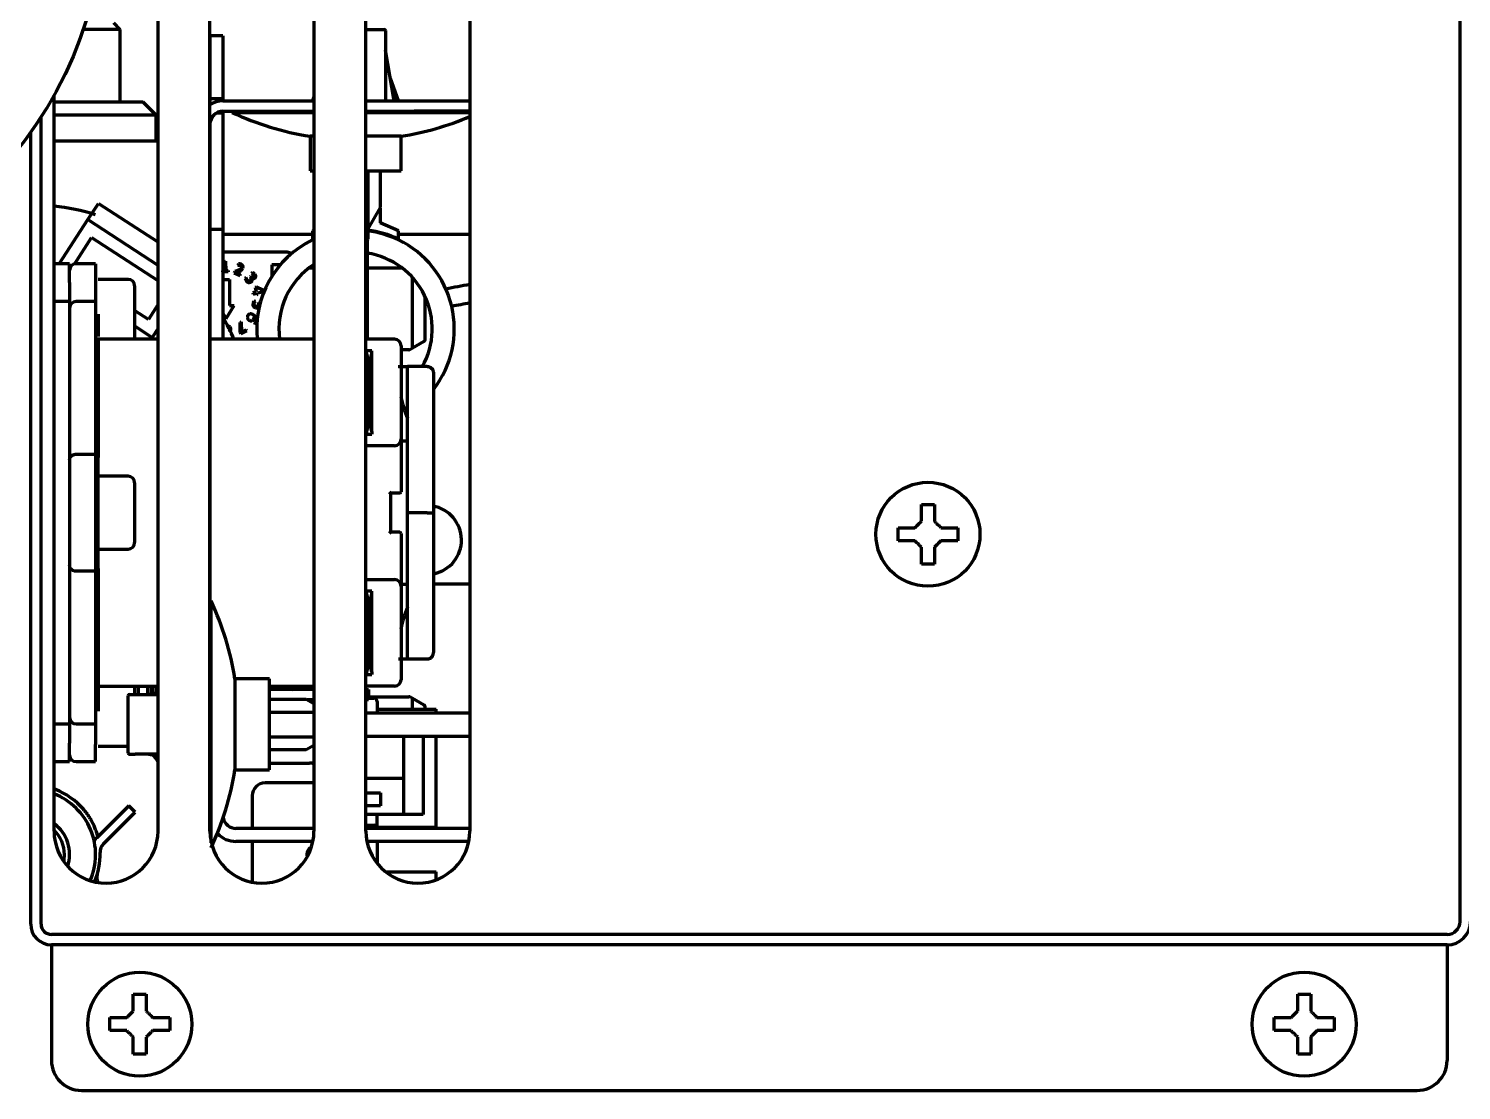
# Model space of a CAD drawing. Header units: inches. Extents: x -2405 to 7588, y 441 to 5654.
# Drawn here: x 2200.8 to 2311.1, y 4703.6 to 4785.3 of the extents above; entities that cross this region are included whole.
import ezdxf

# ---------------------------------------------------------------- set-up
doc = ezdxf.new("R2010")
doc.units = ezdxf.units.IN

msp = doc.modelspace()

# ---------------------------------------------------------------- linework, layer by layer
at = {"linetype": 'Continuous', "lineweight": 70}
for p, q in [((2310.98, 4716.58), (2310.98, 4820.98)), ((2210.77, 4797.18), (2210.77, 4723.53)), ((2214.78, 4723.53), (2214.78, 4795.37)), ((2222.77, 4792.53), (2222.77, 4723.53)), ((2226.78, 4723.53), (2226.78, 4791.48)), ((2234.78, 4790.07), (2234.78, 4723.53)), ((2207.88, 4785.23), (2205.02, 4785.23)), ((2207.88, 4785.23), (2207.38, 4785.73)), ((2207.88, 4779.63), (2207.88, 4785.23)), ((2226.78, 4785.24), (2228.18, 4785.24)), ((2228.28, 4785.14), (2228.28, 4784.68)), ((2214.78, 4784.74), (2214.78, 4782.74)), ((2215.78, 4784.74), (2214.78, 4784.74)), ((2215.78, 4784.74), (2215.78, 4782.74)), ((2228.28, 4784.68), (2228.28, 4779.74)), ((2214.78, 4782.74), (2214.78, 4780.9)), ((2215.78, 4782.74), (2215.78, 4780.9)), ((2228.96, 4779.74), (2228.28, 4783.64)), ((2214.78, 4780.9), (2214.78, 4779.9)), ((2215.78, 4780.9), (2215.78, 4779.9)), ((2229.29, 4779.74), (2228.66, 4781.47)), ((2229.19, 4779.74), (2228.76, 4780.91)), ((2202.78, 4723.53), (2202.78, 4780.18)), ((2209.63, 4779.63), (2202.78, 4779.63)), ((2210.63, 4778.63), (2209.63, 4779.63)), ((2214.78, 4779.9), (2214.78, 4779.44)), ((2215.78, 4779.9), (2214.78, 4779.9)), ((2215.78, 4779.9), (2215.78, 4779.74)), ((2215.78, 4779.74), (2222.78, 4779.74)), ((2222.77, 4780.06), (2222.66, 4779.74)), ((2222.77, 4779.77), (2222.76, 4779.74)), ((2226.78, 4779.74), (2230.48, 4779.74)), ((2230.48, 4779.74), (2234.78, 4779.74)), ((2201.78, 4716.38), (2201.78, 4778.51)), ((2210.63, 4778.63), (2202.78, 4778.63)), ((2210.63, 4776.63), (2210.63, 4778.63)), ((2215.78, 4778.8), (2215.26, 4778.8)), ((2215.78, 4778.94), (2222.78, 4778.94)), ((2215.78, 4778.94), (2215.78, 4778.8)), ((2215.78, 4778.8), (2215.78, 4777.8)), ((2216.48, 4778.94), (2216.48, 4778.84)), ((2216.48, 4778.84), (2222.77, 4778.84)), ((2226.78, 4778.94), (2230.48, 4778.94)), ((2226.78, 4778.84), (2234.78, 4778.84)), ((2234.78, 4778.94), (2230.48, 4778.94)), ((2200.98, 4716.38), (2200.98, 4777.32)), ((2214.78, 4777.94), (2214.78, 4723.52)), ((2215.78, 4777.8), (2215.78, 4770.84)), ((2210.77, 4776.63), (2202.77, 4776.63)), ((2222.48, 4777.01), (2222.48, 4774.34)), ((2222.77, 4777.01), (2222.48, 4777.01)), ((2229.48, 4777.01), (2226.77, 4777.01)), ((2229.48, 4774.34), (2229.48, 4777.01)), ((2222.48, 4774.34), (2222.77, 4774.34)), ((2226.78, 4774.34), (2229.48, 4774.34)), ((2226.93, 4774.34), (2226.93, 4770.34)), ((2227.9, 4771.53), (2227.9, 4774.34)), ((2205.37, 4770.6), (2206.19, 4771.85)), ((2206.19, 4771.85), (2210.77, 4768.88)), ((2203.17, 4767.2), (2205.37, 4770.6)), ((2205.37, 4770.6), (2210.77, 4767.09)), ((2215.78, 4770.84), (2215.78, 4769.84)), ((2226.93, 4769.84), (2227.9, 4771.53)), ((2227.88, 4771.49), (2227.88, 4770.34)), ((2215.78, 4769.84), (2214.78, 4769.84)), ((2215.78, 4769.84), (2215.78, 4761.39)), ((2222.68, 4769.46), (2215.78, 4769.46)), ((2222.77, 4769.78), (2222.68, 4769.74)), ((2222.68, 4769.74), (2222.68, 4769.09)), ((2226.78, 4770.34), (2226.93, 4770.34)), ((2226.93, 4769.74), (2226.78, 4769.74)), ((2226.93, 4770.34), (2226.93, 4769.74)), ((2226.93, 4769.74), (2226.93, 4769.09)), ((2229.28, 4769.74), (2227.88, 4770.34)), ((2229.28, 4769.09), (2229.28, 4769.74)), ((2234.78, 4769.46), (2229.28, 4769.46)), ((2204.35, 4767.18), (2205.67, 4769.21)), ((2205.67, 4769.21), (2210.77, 4765.9)), ((2222.68, 4769.09), (2222.68, 4769.04)), ((2226.78, 4769.04), (2226.87, 4769.04)), ((2226.87, 4769.04), (2226.87, 4761.39)), ((2229.28, 4769.09), (2229.28, 4769.04)), ((2220.73, 4768.08), (2215.77, 4768.08)), ((2215.92, 4767.38), (2216, 4767.39)), ((2216.02, 4766.67), (2216, 4767.39)), ((2203.98, 4767.2), (2202.77, 4767.2)), ((2203.98, 4765.77), (2203.98, 4767.2)), ((2205.98, 4767.2), (2204.48, 4767.2)), ((2205.98, 4767.2), (2205.98, 4765.88)), ((2215.9, 4767.2), (2215.78, 4767.19)), ((2215.78, 4766.66), (2215.92, 4766.66)), ((2215.78, 4766.58), (2215.78, 4766.66)), ((2216.17, 4766.59), (2215.78, 4766.58)), ((2215.92, 4766.66), (2215.9, 4767.2)), ((2216.02, 4766.67), (2216.17, 4766.67)), ((2216.17, 4766.67), (2216.17, 4766.59)), ((2216.7, 4766.61), (2216.65, 4766.5)), ((2216.65, 4766.5), (2217.1, 4766.3)), ((2217.14, 4766.39), (2216.78, 4766.55)), ((2216.97, 4767.2), (2216.93, 4767.09)), ((2217.1, 4766.3), (2217.14, 4766.39)), ((2217.57, 4766.13), (2217.48, 4766.06)), ((2217.93, 4766.23), (2217.86, 4766.17)), ((2217.86, 4766.17), (2217.89, 4766.13)), ((2217.95, 4766.2), (2217.93, 4766.23)), ((2218.05, 4766.52), (2217.96, 4766.44)), ((2219.53, 4767.11), (2219.53, 4766.21)), ((2220.18, 4767.11), (2219.53, 4767.11)), ((2222.4, 4766.88), (2222.77, 4766.88)), ((2226.87, 4766.88), (2229.55, 4766.88)), ((2230.33, 4766.18), (2230.33, 4760.7)), ((2203.98, 4765.77), (2203.98, 4764.29)), ((2205.98, 4765.88), (2205.98, 4764.29)), ((2208.48, 4766), (2206.18, 4766)), ((2208.97, 4765.5), (2208.97, 4761.39)), ((2215.78, 4765.98), (2216.28, 4765.98)), ((2216.28, 4765.98), (2216.28, 4763.98)), ((2218.34, 4765.03), (2218.07, 4764.95)), ((2218.36, 4765.4), (2218.25, 4765.37)), ((2218.25, 4765.37), (2218.34, 4765.03)), ((2218.85, 4765.16), (2218.36, 4765.4)), ((2218.45, 4764.95), (2218.87, 4765.06)), ((2218.87, 4765.06), (2218.85, 4765.16)), ((2203.98, 4764.29), (2202.77, 4764.29)), ((2203.98, 4764.29), (2203.98, 4752.72)), ((2205.98, 4764.29), (2204.48, 4764.29)), ((2205.98, 4764.29), (2205.98, 4752.54)), ((2210.77, 4764.04), (2210.04, 4762.91)), ((2216.03, 4762.98), (2216.63, 4763.98)), ((2216.28, 4763.98), (2216.63, 4763.98)), ((2218.07, 4764.95), (2218.1, 4764.85)), ((2218.1, 4764.85), (2218.37, 4764.93)), ((2218.28, 4764.3), (2218.16, 4764.32)), ((2218.37, 4764.93), (2218.39, 4764.83)), ((2218.39, 4764.83), (2218.47, 4764.86)), ((2218.47, 4764.86), (2218.45, 4764.95)), ((2218.64, 4764.2), (2218.51, 4764.22)), ((2218.59, 4764.1), (2218.62, 4764.1)), ((2231.33, 4761.36), (2231.33, 4764.68)), ((2210.04, 4762.91), (2208.97, 4763.61)), ((2215.78, 4763.4), (2216.03, 4762.98)), ((2208.97, 4762.42), (2210.34, 4761.53)), ((2210.77, 4762.2), (2210.34, 4761.53)), ((2217.19, 4762.73), (2217.09, 4762.67)), ((2217.11, 4761.91), (2217.09, 4762.67)), ((2217.11, 4761.91), (2217.16, 4761.8)), ((2217.16, 4761.8), (2217.61, 4762.04)), ((2217.19, 4762.73), (2217.2, 4761.93)), ((2217.57, 4762.12), (2217.2, 4761.93)), ((2217.61, 4762.04), (2217.57, 4762.12)), ((2218.17, 4762.67), (2218.25, 4762.61)), ((2210.78, 4761.39), (2206.05, 4761.39)), ((2222.77, 4761.39), (2214.78, 4761.39)), ((2228.98, 4761.39), (2226.78, 4761.39)), ((2229.48, 4760.89), (2229.48, 4753.69)), ((2230.16, 4760.6), (2230.33, 4760.7)), ((2230.33, 4760.7), (2231.25, 4761.23)), ((2227.23, 4760.49), (2226.83, 4760.49)), ((2226.83, 4760.29), (2226.83, 4760.49)), ((2226.83, 4760.29), (2226.93, 4759.89)), ((2226.83, 4760.29), (2226.83, 4754.29)), ((2227.13, 4759.89), (2226.93, 4759.89)), ((2226.93, 4759.89), (2226.93, 4754.69)), ((2227.13, 4759.89), (2227.23, 4760.29)), ((2227.13, 4754.69), (2227.13, 4759.89)), ((2227.23, 4760.29), (2227.23, 4760.49)), ((2227.23, 4754.29), (2227.23, 4760.29)), ((2230.08, 4760.58), (2229.48, 4760.58)), ((2229.98, 4748.04), (2229.98, 4759.3)), ((2231.48, 4759.3), (2229.98, 4759.3)), ((2231.98, 4758.8), (2231.98, 4748.04)), ((2229.71, 4756.04), (2229.48, 4756.04)), ((2226.93, 4754.69), (2226.83, 4754.29)), ((2226.83, 4754.29), (2226.83, 4754.09)), ((2226.83, 4754.09), (2227.23, 4754.09)), ((2226.93, 4754.69), (2227.13, 4754.69)), ((2227.23, 4754.29), (2227.13, 4754.69)), ((2227.23, 4754.29), (2227.23, 4754.09)), ((2228.98, 4753.19), (2226.78, 4753.19)), ((2229.48, 4753.69), (2229.48, 4750.19)), ((2229.98, 4753.54), (2229.48, 4753.54)), ((2203.98, 4752.72), (2203.98, 4752.37)), ((2203.98, 4752.37), (2203.98, 4751.98)), ((2203.98, 4751.98), (2203.98, 4744.1)), ((2204.48, 4752.54), (2205.98, 4752.54)), ((2205.98, 4752.54), (2205.98, 4751.95)), ((2205.98, 4751.95), (2205.98, 4744.13)), ((2208.48, 4750.84), (2206.18, 4750.84)), ((2208.97, 4750.34), (2208.97, 4745.74)), ((2228.58, 4749.64), (2228.68, 4749.54)), ((2229.48, 4750.19), (2229.48, 4749.64)), ((2228.68, 4749.54), (2228.68, 4746.54)), ((2228.98, 4749.54), (2228.68, 4749.54)), ((2229.38, 4749.54), (2228.98, 4749.54)), ((2229.98, 4736.78), (2229.98, 4748.04)), ((2231.48, 4748.04), (2229.98, 4748.04)), ((2231.83, 4748.04), (2231.98, 4748.04)), ((2231.98, 4748.04), (2231.98, 4737.28)), ((2228.68, 4746.54), (2228.58, 4746.44)), ((2228.98, 4746.54), (2228.68, 4746.54)), ((2229.38, 4746.54), (2228.98, 4746.54)), ((2229.48, 4746.44), (2229.48, 4745.89)), ((2267.73, 4746.38), (2267.73, 4746.88)), ((2267.73, 4745.88), (2267.73, 4746.38)), ((2272.33, 4746.88), (2272.33, 4746.38)), ((2272.33, 4746.38), (2272.33, 4745.88)), ((2206.18, 4745.24), (2208.48, 4745.24)), ((2229.48, 4745.89), (2229.48, 4742.39)), ((2203.98, 4744.1), (2203.98, 4743.71)), ((2205.98, 4744.13), (2205.98, 4743.54)), ((2203.98, 4743.71), (2203.98, 4743.36)), ((2203.98, 4743.36), (2203.98, 4731.79)), ((2205.98, 4743.54), (2204.48, 4743.54)), ((2205.98, 4743.54), (2205.98, 4731.79)), ((2226.78, 4742.89), (2228.98, 4742.89)), ((2227.23, 4741.99), (2226.83, 4741.99)), ((2226.83, 4741.79), (2226.83, 4741.99)), ((2227.23, 4741.79), (2227.23, 4741.99)), ((2229.48, 4742.54), (2229.98, 4742.54)), ((2229.48, 4742.39), (2229.48, 4735.19)), ((2234.78, 4742.53), (2231.98, 4742.53)), ((2214.88, 4741.25), (2214.78, 4741.25)), ((2214.88, 4731.75), (2214.88, 4741.25)), ((2226.83, 4741.79), (2226.83, 4735.79)), ((2226.83, 4741.79), (2226.93, 4741.39)), ((2227.13, 4741.39), (2226.93, 4741.39)), ((2226.93, 4741.39), (2226.93, 4736.19)), ((2227.13, 4741.39), (2227.23, 4741.79)), ((2227.13, 4736.19), (2227.13, 4741.39)), ((2227.23, 4735.79), (2227.23, 4741.79)), ((2229.71, 4740.04), (2229.48, 4740.04)), ((2231.48, 4736.78), (2229.98, 4736.78)), ((2219.37, 4735.25), (2216.7, 4735.25)), ((2216.7, 4735.25), (2216.7, 4728.25)), ((2219.37, 4728.25), (2219.37, 4735.25)), ((2226.93, 4736.19), (2226.83, 4735.79)), ((2226.83, 4735.79), (2226.83, 4735.59)), ((2226.83, 4735.59), (2227.23, 4735.59)), ((2226.93, 4736.19), (2227.13, 4736.19)), ((2227.23, 4735.79), (2227.13, 4736.19)), ((2227.23, 4735.79), (2227.23, 4735.59)), ((2206.05, 4734.69), (2210.78, 4734.69)), ((2208.97, 4734.69), (2208.97, 4734.05)), ((2209.26, 4734.69), (2209.26, 4734.05)), ((2209.99, 4734.05), (2209.99, 4734.69)), ((2210.77, 4734.17), (2210.08, 4734.05)), ((2210.28, 4734.08), (2210.28, 4734.69)), ((2210.38, 4734.69), (2210.38, 4734.1)), ((2210.66, 4734.69), (2210.66, 4734.15)), ((2219.37, 4734.69), (2222.77, 4734.69)), ((2222.77, 4734.44), (2219.37, 4734.44)), ((2219.72, 4734.69), (2221.14, 4734.44)), ((2221.23, 4734.58), (2221.21, 4734.69)), ((2221.23, 4734.44), (2221.23, 4734.58)), ((2228.98, 4734.69), (2226.78, 4734.69)), ((2226.78, 4734.44), (2226.98, 4734.44)), ((2226.98, 4734.44), (2226.98, 4733.64)), ((2208.48, 4729.55), (2208.48, 4733.95)), ((2208.58, 4734.05), (2209.03, 4734.05)), ((2209.03, 4734.05), (2210.77, 4734.05)), ((2222.19, 4733.67), (2219.37, 4733.67)), ((2222.77, 4733.33), (2222.19, 4733.67)), ((2222.77, 4733.64), (2222.25, 4733.64)), ((2226.98, 4733.64), (2226.78, 4733.64)), ((2226.97, 4733.88), (2230.08, 4733.88)), ((2226.98, 4733.77), (2227.4, 4733.77)), ((2227.65, 4733.52), (2227.65, 4732.65)), ((2230.16, 4733.86), (2230.08, 4733.88)), ((2230.33, 4733.77), (2230.16, 4733.86)), ((2231.25, 4733.23), (2230.33, 4733.77)), ((2230.33, 4733.77), (2230.33, 4732.91)), ((2231.33, 4732.91), (2231.33, 4733.1)), ((2219.37, 4732.7), (2222.77, 4732.7)), ((2226.78, 4732.65), (2234.78, 4732.65)), ((2227.65, 4732.91), (2232.18, 4732.91)), ((2232.18, 4732.65), (2232.18, 4732.91)), ((2202.77, 4731.79), (2203.98, 4731.79)), ((2203.98, 4731.79), (2203.98, 4730.31)), ((2204.48, 4731.79), (2205.98, 4731.79)), ((2205.98, 4731.79), (2205.98, 4730.2)), ((2214.88, 4722.64), (2214.88, 4731.75)), ((2226.78, 4724.82), (2226.78, 4730.85)), ((2226.78, 4730.85), (2234.78, 4730.85)), ((2229.67, 4730.85), (2229.67, 4724.81)), ((2231.18, 4730.85), (2231.18, 4724.81)), ((2232.18, 4723.81), (2232.18, 4730.85)), ((2203.98, 4728.88), (2203.98, 4730.31)), ((2205.98, 4728.88), (2205.98, 4730.2)), ((2206.18, 4730.08), (2208.48, 4730.08)), ((2219.37, 4730.8), (2222.77, 4730.8)), ((2219.37, 4729.82), (2222.19, 4729.82)), ((2222.19, 4729.82), (2222.77, 4730.16)), ((2202.77, 4728.88), (2203.98, 4728.88)), ((2204.48, 4728.88), (2205.98, 4728.88)), ((2208.58, 4729.45), (2209.03, 4729.45)), ((2210.77, 4729.45), (2209.03, 4729.45)), ((2210.08, 4729.45), (2210.77, 4729.33)), ((2222.44, 4728.75), (2219.37, 4728.75)), ((2216.7, 4728.25), (2219.37, 4728.25)), ((2229.67, 4727.58), (2226.78, 4727.58)), ((2202.88, 4726.73), (2202.77, 4726.77)), ((2202.88, 4726.73), (2202.78, 4726.66)), ((2222.77, 4727.25), (2219.03, 4727.25)), ((2226.78, 4726.47), (2227.1, 4726.47)), ((2227.1, 4726.47), (2227.9, 4726.47)), ((2227.9, 4726.47), (2227.9, 4725.47)), ((2208.54, 4725.48), (2206.06, 4723.01)), ((2209.03, 4724.99), (2208.54, 4725.48)), ((2218.02, 4726.25), (2218.02, 4723.74)), ((2227.1, 4725.47), (2226.78, 4725.47)), ((2227.9, 4725.47), (2227.1, 4725.47)), ((2206.59, 4722.55), (2209.03, 4724.99)), ((2227.65, 4724.82), (2226.78, 4724.82)), ((2227.65, 4723.74), (2227.65, 4724.82)), ((2231.18, 4724.81), (2227.65, 4724.81)), ((2222.77, 4723.74), (2216.78, 4723.74)), ((2226.78, 4723.99), (2227.4, 4723.99)), ((2234.77, 4723.74), (2226.78, 4723.74)), ((2232.18, 4723.81), (2227.65, 4723.81)), ((2222.7, 4722.74), (2216.78, 4722.74)), ((2218.02, 4722.74), (2218.02, 4719.6)), ((2234.7, 4722.74), (2226.85, 4722.74)), ((2227.65, 4722.74), (2227.65, 4721.03)), ((2228.28, 4720.41), (2232.18, 4720.41)), ((2232.18, 4719.79), (2232.18, 4720.41)), ((2309.98, 4715.58), (2202.58, 4715.58)), ((2202.58, 4714.78), (2202.58, 4713.78)), ((2309.98, 4714.78), (2202.58, 4714.78)), ((2309.98, 4714.78), (2309.98, 4713.78)), ((2202.58, 4713.78), (2202.58, 4705.88)), ((2309.98, 4713.78), (2309.98, 4705.88)), ((2207.08, 4708.68), (2207.08, 4709.18)), ((2211.68, 4709.18), (2211.68, 4708.68)), ((2296.68, 4708.68), (2296.68, 4709.18)), ((2301.28, 4709.18), (2301.28, 4708.68)), ((2207.08, 4708.18), (2207.08, 4708.68)), ((2211.68, 4708.68), (2211.68, 4708.18)), ((2296.68, 4708.18), (2296.68, 4708.68)), ((2301.28, 4708.68), (2301.28, 4708.18)), ((2204.88, 4703.58), (2307.68, 4703.58))]:
    msp.add_line(p, q, dxfattribs=at)
for centre, radius in [((2175.68, 4795.23), 31), ((2270.03, 4746.38), 4), ((2209.38, 4708.68), 4), ((2298.98, 4708.68), 4)]:
    msp.add_circle(centre, radius, dxfattribs=at)
for centre, radius, start, end in [((2228.18, 4785.14), 0.1, 0, 90), ((2215.78, 4777.94), 1.8, 90, 123.75), ((2215.78, 4777.94), 1, 90, 180), ((2225.98, 4799.28), 22.54, 245.0724, 261.067), ((2225.98, 4799.28), 22.54, 278.933, 292.9803), ((2200.98, 4754.73), 17, 72.8962, 83.9269), ((2225.98, 4762.19), 7.65, 64.4708, 82.888), ((2225.98, 4762.19), 7.6, 64.2849, 82.8417), ((2225.98, 4762.19), 7.6, 115.7349, 186.0417), ((2225.98, 4762.19), 7.6, 322.1372, 64.2648), ((2220.73, 4767.58), 0.5, 50.8563, 90), ((2225.98, 4762.19), 5.9, 330.5377, 81.2283), ((2204.48, 4766.7), 0.5, 90, 180), ((2216.98, 4766.65), 0.548, 68.5813, 90.7557), ((2217.03, 4766.98), 0.301, 306.0617, 337.9026), ((2217.85, 4765.95), 0.51, 65.5917, 76.7072), ((2225.98, 4762.19), 5.9, 122.8421, 187.7888), ((2208.48, 4765.5), 0.5, 0, 90), ((2217.98, 4766.2), 0.514, 195.658, 220.7817), ((2204.48, 4763.79), 0.5, 90, 180), ((2217.99, 4764.14), 0.603, 349.3632, 356.2792), ((2200.98, 4754.73), 17, 23.0587, 29.4769), ((2217.89, 4763.1), 0.24, 142.4993, 190.2727), ((2218.03, 4762.9), 0.266, 301.0604, 323.3908), ((2228.98, 4760.89), 0.5, 0, 90), ((2230.08, 4760.73), 0.15, 270, 300), ((2239.2, 4758.98), 9.93, 191.6795, 201.7204), ((2228.98, 4753.69), 0.5, 270, 0), ((2208.48, 4750.34), 0.5, 0, 90), ((2229.38, 4749.64), 0.1, 270, 0), ((2231.48, 4745.94), 2.65, 281.8051, 80.1462), ((2229.38, 4746.44), 0.1, 0, 90), ((2208.48, 4745.74), 0.5, 270, 0), ((2194.43, 4731.75), 22.54, 8.933, 24.9276), ((2239.2, 4737.1), 9.93, 158.2796, 168.3205), ((2228.98, 4735.19), 0.5, 270, 0), ((2208.58, 4733.95), 0.1, 90, 180), ((2227.4, 4733.52), 0.251, 0, 90), ((2204.48, 4732.29), 0.5, 180, 270), ((2204.48, 4729.38), 0.5, 180, 270), ((2208.58, 4729.55), 0.1, 180, 270), ((2200.97, 4721.73), 12.14, 36.1294, 39.15), ((2222.44, 4726.25), 2.51, 82.2389, 90), ((2194.43, 4731.75), 22.54, 335.0724, 351.067), ((2200.98, 4721.73), 5.35, 40.7212, 69.1075), ((2219.03, 4726.25), 1, 90, 180), ((2200.98, 4721.73), 5, 336.3131, 68.9006), ((2200.98, 4721.73), 5, 336.3131, 68.9006), ((2200.98, 4721.73), 5.35, 13.8107, 27.8417), ((2216.78, 4724.74), 1, 191.1558, 270), ((2200.98, 4721.73), 3, 342.3319, 53.1337), ((2200.98, 4721.73), 3, 342.3319, 53.1337), ((2200.98, 4721.73), 2.6, 0, 46.1925), ((2206.78, 4723.53), 4, 180, 0), ((2218.78, 4723.53), 4, 180, 0), ((2216.78, 4724.74), 2, 224.4783, 270), ((2230.78, 4723.53), 4, 180, 0), ((2227.4, 4723.74), 0.251, 0, 90), ((2207.12, 4721.95), 1.5, 135, 146.793), ((2207.22, 4721.91), 0.9, 135, 181.6131), ((2222.83, 4721.73), 0.597, 116.3134, 195.7316), ((2200.98, 4721.73), 2.6, 348.3169, 0), ((2200.98, 4721.73), 5.35, 336.8644, 1.6131), ((2206.96, 4719.95), 0.9, 163.3869, 203.7444), ((2309.98, 4716.58), 1.8, 270, 0), ((2309.98, 4716.58), 1, 270, 0), ((2202.58, 4716.38), 1.6, 180, 270), ((2202.58, 4716.38), 0.8, 180, 270), ((2204.88, 4705.88), 2.3, 180, 270), ((2307.68, 4705.88), 2.3, 270, 0)]:
    msp.add_arc(centre, radius, start, end, dxfattribs=at)
for centre, major_axis, ratio, start_param, end_param in [((2252.78, 4732.17), (61, 0), 0.573576, 1.870344, 1.902143), ((2252.78, 4731.35), (60, 0), 0.573576, 1.875506, 1.900025), ((2228.98, 4742.39), (-0.328, -0.377), 0.999653, 2.287339, 3.857686)]:
    msp.add_ellipse(centre, major_axis=major_axis, ratio=ratio, start_param=start_param, end_param=end_param, dxfattribs=at)
for points in [[(2226.93, 4769.09), (2226.91, 4769.07), (2226.89, 4769.06), (2226.88, 4769.04)], [(2216.95, 4766.7), (2216.91, 4766.69), (2216.83, 4766.65), (2216.74, 4766.62), (2216.7, 4766.61)], [(2216.78, 4766.55), (2216.81, 4766.56), (2216.9, 4766.59), (2217.01, 4766.63), (2217.06, 4766.65)], [(2217.21, 4766.9), (2217.19, 4766.86), (2217.15, 4766.8), (2217.03, 4766.74), (2216.95, 4766.7)], [(2217.02, 4767.1), (2217.04, 4767.1), (2217.08, 4767.1), (2217.12, 4767.09), (2217.14, 4767.08)], [(2217.06, 4766.65), (2217.08, 4766.66), (2217.14, 4766.69), (2217.19, 4766.72), (2217.21, 4766.73)], [(2217.14, 4767.08), (2217.16, 4767.07), (2217.19, 4767.05), (2217.21, 4767.02), (2217.21, 4767.01)], [(2217.31, 4766.86), (2217.34, 4766.93), (2217.34, 4767.04), (2217.25, 4767.13), (2217.18, 4767.16)], [(2217.21, 4767.01), (2217.22, 4766.99), (2217.23, 4766.96), (2217.22, 4766.92), (2217.21, 4766.9)], [(2217.89, 4766.13), (2217.9, 4766.12), (2217.93, 4766.08), (2217.94, 4766.04), (2217.95, 4766.02)], [(2218.16, 4766.16), (2218.12, 4766.13), (2218.05, 4766.12), (2217.98, 4766.16), (2217.95, 4766.2)], [(2218.23, 4766.4), (2218.2, 4766.42), (2218.14, 4766.48), (2218.08, 4766.51), (2218.05, 4766.52)], [(2218.06, 4766.41), (2218.08, 4766.4), (2218.11, 4766.38), (2218.14, 4766.36), (2218.15, 4766.34)], [(2218.15, 4766.34), (2218.16, 4766.33), (2218.18, 4766.3), (2218.19, 4766.27), (2218.2, 4766.25)], [(2218.2, 4766.25), (2218.2, 4766.24), (2218.19, 4766.21), (2218.17, 4766.18), (2218.16, 4766.16)], [(2218.3, 4766.24), (2218.3, 4766.26), (2218.29, 4766.32), (2218.25, 4766.37), (2218.23, 4766.4)], [(2218.24, 4766.09), (2218.26, 4766.11), (2218.3, 4766.16), (2218.31, 4766.21), (2218.3, 4766.24)], [(2217.59, 4765.86), (2217.61, 4765.83), (2217.67, 4765.78), (2217.74, 4765.76), (2217.77, 4765.76)], [(2217.77, 4765.86), (2217.74, 4765.86), (2217.7, 4765.88), (2217.67, 4765.91), (2217.65, 4765.93)], [(2217.89, 4765.91), (2217.87, 4765.89), (2217.83, 4765.87), (2217.79, 4765.86), (2217.77, 4765.86)], [(2217.77, 4765.76), (2217.8, 4765.76), (2217.87, 4765.77), (2217.93, 4765.8), (2217.95, 4765.82)], [(2217.95, 4766.02), (2217.95, 4766.01), (2217.94, 4765.97), (2217.91, 4765.93), (2217.89, 4765.91)], [(2217.95, 4765.82), (2217.98, 4765.85), (2218.02, 4765.89), (2218.03, 4765.94), (2218.03, 4765.96)], [(2218.08, 4764.12), (2218.07, 4764.08), (2218.07, 4764), (2218.1, 4763.94), (2218.12, 4763.91)], [(2218.16, 4764.32), (2218.14, 4764.3), (2218.11, 4764.23), (2218.08, 4764.16), (2218.08, 4764.12)], [(2218.12, 4763.91), (2218.14, 4763.89), (2218.19, 4763.84), (2218.26, 4763.82), (2218.29, 4763.81)], [(2218.19, 4763.98), (2218.18, 4764), (2218.16, 4764.04), (2218.16, 4764.08), (2218.17, 4764.1)], [(2218.17, 4764.1), (2218.17, 4764.12), (2218.18, 4764.16), (2218.2, 4764.19), (2218.21, 4764.21)], [(2218.31, 4763.92), (2218.29, 4763.92), (2218.24, 4763.94), (2218.21, 4763.96), (2218.19, 4763.98)], [(2218.44, 4763.94), (2218.42, 4763.93), (2218.39, 4763.91), (2218.34, 4763.91), (2218.31, 4763.92)], [(2218.5, 4764.06), (2218.49, 4764.04), (2218.48, 4763.99), (2218.45, 4763.95), (2218.44, 4763.94)], [(2218.51, 4764.22), (2218.51, 4764.2), (2218.51, 4764.15), (2218.5, 4764.09), (2218.5, 4764.06)], [(2218.5, 4763.86), (2218.52, 4763.88), (2218.56, 4763.92), (2218.57, 4763.99), (2218.58, 4764.03)], [(2217.65, 4763.05), (2217.66, 4763.02), (2217.69, 4762.96), (2217.74, 4762.9), (2217.77, 4762.88)], [(2217.86, 4763.34), (2217.83, 4763.34), (2217.77, 4763.32), (2217.72, 4763.27), (2217.7, 4763.24)], [(2217.77, 4762.88), (2217.81, 4762.85), (2217.88, 4762.81), (2217.95, 4762.81), (2217.99, 4762.82)], [(2218.15, 4763.24), (2218.1, 4763.28), (2217.99, 4763.34), (2217.9, 4763.35), (2217.86, 4763.34)], [(2217.99, 4762.82), (2218.02, 4762.83), (2218.06, 4762.86), (2218.1, 4762.9), (2218.12, 4762.92)], [(2218.12, 4762.92), (2218.14, 4762.95), (2218.16, 4763), (2218.17, 4763.06), (2218.17, 4763.09)], [(2218.37, 4762.97), (2218.35, 4763.02), (2218.3, 4763.11), (2218.21, 4763.2), (2218.15, 4763.24)], [(2218.17, 4763.09), (2218.24, 4763.03), (2218.32, 4762.91), (2218.29, 4762.8), (2218.25, 4762.74)], [(2218.29, 4763.81), (2218.34, 4763.8), (2218.42, 4763.8), (2218.47, 4763.83), (2218.5, 4763.86)], [(2218.31, 4762.68), (2218.35, 4762.72), (2218.39, 4762.82), (2218.39, 4762.92), (2218.37, 4762.97)], [(2216.31, 4762.34), (2216.29, 4762.36), (2216.23, 4762.4), (2216.16, 4762.4), (2216.12, 4762.4)], [(2216.39, 4762.18), (2216.39, 4762.21), (2216.37, 4762.27), (2216.33, 4762.32), (2216.31, 4762.34)], [(2218.25, 4762.61), (2218.26, 4762.62), (2218.28, 4762.64), (2218.3, 4762.66), (2218.31, 4762.68)], [(2231.48, 4759.3), (2231.49, 4759.3), (2231.53, 4759.3), (2231.58, 4759.29), (2231.64, 4759.27), (2231.69, 4759.25), (2231.74, 4759.23), (2231.79, 4759.19), (2231.81, 4759.17), (2231.83, 4759.15)], [(2231.83, 4759.15), (2231.84, 4759.14), (2231.87, 4759.11), (2231.91, 4759.05), (2231.94, 4759), (2231.96, 4758.93), (2231.97, 4758.87), (2231.98, 4758.82), (2231.98, 4758.8)], [(2203.98, 4752.12), (2203.98, 4752.13), (2203.98, 4752.17), (2203.99, 4752.23), (2204.01, 4752.28), (2204.04, 4752.33), (2204.08, 4752.38), (2204.11, 4752.4), (2204.12, 4752.42)], [(2204.12, 4752.42), (2204.14, 4752.43), (2204.17, 4752.45), (2204.21, 4752.48), (2204.26, 4752.5), (2204.31, 4752.52), (2204.37, 4752.53), (2204.42, 4752.54), (2204.46, 4752.54), (2204.48, 4752.54)], [(2269.53, 4747.38), (2269.53, 4747.44), (2269.53, 4747.55), (2269.53, 4747.71), (2269.53, 4747.87), (2269.53, 4748.02), (2269.53, 4748.17), (2269.53, 4748.33), (2269.53, 4748.5), (2269.53, 4748.62), (2269.53, 4748.68)], [(2269.53, 4748.68), (2269.69, 4748.68), (2270.03, 4748.68), (2270.36, 4748.68), (2270.53, 4748.68)], [(2231.48, 4748.04), (2231.49, 4748.04), (2231.53, 4748.04), (2231.58, 4748.04), (2231.64, 4748.04), (2231.69, 4748.04), (2231.74, 4748.04), (2231.79, 4748.04), (2231.81, 4748.04), (2231.83, 4748.04)], [(2269.03, 4746.88), (2269.05, 4746.91), (2269.1, 4746.95), (2269.17, 4747.03), (2269.24, 4747.1), (2269.31, 4747.17), (2269.38, 4747.24), (2269.45, 4747.31), (2269.5, 4747.36), (2269.53, 4747.38)], [(2270.53, 4747.38), (2270.55, 4747.36), (2270.6, 4747.31), (2270.68, 4747.23), (2270.75, 4747.16), (2270.82, 4747.09), (2270.89, 4747.02), (2270.96, 4746.95), (2271, 4746.91), (2271.03, 4746.88)], [(2271.03, 4746.88), (2271.08, 4746.88), (2271.19, 4746.88), (2271.35, 4746.88), (2271.51, 4746.88), (2271.66, 4746.88), (2271.82, 4746.88), (2271.97, 4746.88), (2272.14, 4746.88), (2272.26, 4746.88), (2272.33, 4746.88)], [(2269.03, 4745.88), (2268.97, 4745.88), (2268.86, 4745.88), (2268.7, 4745.88), (2268.54, 4745.88), (2268.39, 4745.88), (2268.24, 4745.88), (2268.08, 4745.88), (2267.91, 4745.88), (2267.79, 4745.88), (2267.73, 4745.88)], [(2269.53, 4745.38), (2269.5, 4745.41), (2269.45, 4745.46), (2269.37, 4745.53), (2269.3, 4745.61), (2269.23, 4745.68), (2269.16, 4745.74), (2269.09, 4745.81), (2269.05, 4745.86), (2269.03, 4745.88)], [(2271.03, 4745.88), (2271, 4745.86), (2270.95, 4745.81), (2270.88, 4745.74), (2270.81, 4745.67), (2270.74, 4745.6), (2270.67, 4745.53), (2270.6, 4745.45), (2270.55, 4745.41), (2270.53, 4745.38)], [(2270.53, 4745.38), (2270.53, 4745.33), (2270.53, 4745.22), (2270.53, 4745.06), (2270.53, 4744.9), (2270.53, 4744.74), (2270.53, 4744.59), (2270.53, 4744.44), (2270.53, 4744.27), (2270.53, 4744.15), (2270.53, 4744.08)], [(2270.53, 4744.08), (2270.36, 4744.08), (2270.03, 4744.08), (2269.69, 4744.08), (2269.53, 4744.08)], [(2204.12, 4743.66), (2204.11, 4743.68), (2204.08, 4743.7), (2204.04, 4743.75), (2204.01, 4743.8), (2203.99, 4743.85), (2203.98, 4743.91), (2203.98, 4743.95), (2203.98, 4743.97)], [(2204.48, 4743.54), (2204.46, 4743.54), (2204.42, 4743.54), (2204.37, 4743.55), (2204.31, 4743.56), (2204.26, 4743.58), (2204.21, 4743.6), (2204.17, 4743.63), (2204.14, 4743.65), (2204.12, 4743.66)], [(2231.48, 4736.78), (2231.49, 4736.78), (2231.53, 4736.78), (2231.58, 4736.79), (2231.64, 4736.81), (2231.69, 4736.83), (2231.74, 4736.85), (2231.79, 4736.89), (2231.81, 4736.91), (2231.83, 4736.93)], [(2231.83, 4736.93), (2231.84, 4736.94), (2231.87, 4736.97), (2231.91, 4737.03), (2231.94, 4737.08), (2231.96, 4737.15), (2231.97, 4737.21), (2231.98, 4737.26), (2231.98, 4737.28)], [(2205.03, 4725.22), (2205.08, 4725.16), (2205.19, 4725.03), (2205.3, 4724.88), (2205.36, 4724.8)], [(2205.36, 4724.8), (2205.4, 4724.74), (2205.48, 4724.62), (2205.6, 4724.43), (2205.67, 4724.3), (2205.71, 4724.23)], [(2208.88, 4709.68), (2208.88, 4709.74), (2208.88, 4709.85), (2208.88, 4710.01), (2208.88, 4710.17), (2208.88, 4710.32), (2208.88, 4710.47), (2208.88, 4710.63), (2208.88, 4710.8), (2208.88, 4710.92), (2208.88, 4710.98)], [(2208.88, 4710.98), (2209.04, 4710.98), (2209.38, 4710.98), (2209.71, 4710.98), (2209.88, 4710.98)], [(2298.48, 4709.68), (2298.48, 4709.74), (2298.48, 4709.85), (2298.48, 4710.01), (2298.48, 4710.17), (2298.48, 4710.32), (2298.48, 4710.47), (2298.48, 4710.63), (2298.48, 4710.8), (2298.48, 4710.92), (2298.48, 4710.98)], [(2298.48, 4710.98), (2298.64, 4710.98), (2298.98, 4710.98), (2299.31, 4710.98), (2299.48, 4710.98)], [(2208.38, 4709.18), (2208.4, 4709.21), (2208.45, 4709.25), (2208.52, 4709.33), (2208.59, 4709.4), (2208.66, 4709.47), (2208.73, 4709.54), (2208.8, 4709.61), (2208.85, 4709.66), (2208.88, 4709.68)], [(2209.88, 4709.68), (2209.9, 4709.66), (2209.95, 4709.61), (2210.03, 4709.53), (2210.1, 4709.46), (2210.17, 4709.39), (2210.24, 4709.32), (2210.31, 4709.25), (2210.35, 4709.21), (2210.38, 4709.18)], [(2210.38, 4709.18), (2210.43, 4709.18), (2210.54, 4709.18), (2210.7, 4709.18), (2210.86, 4709.18), (2211.01, 4709.18), (2211.17, 4709.18), (2211.32, 4709.18), (2211.49, 4709.18), (2211.61, 4709.18), (2211.68, 4709.18)], [(2297.98, 4709.18), (2298, 4709.21), (2298.05, 4709.25), (2298.12, 4709.33), (2298.19, 4709.4), (2298.26, 4709.47), (2298.33, 4709.54), (2298.4, 4709.61), (2298.45, 4709.66), (2298.48, 4709.68)], [(2299.48, 4709.68), (2299.5, 4709.66), (2299.55, 4709.61), (2299.63, 4709.53), (2299.7, 4709.46), (2299.77, 4709.39), (2299.84, 4709.32), (2299.91, 4709.25), (2299.95, 4709.21), (2299.98, 4709.18)], [(2299.98, 4709.18), (2300.03, 4709.18), (2300.14, 4709.18), (2300.3, 4709.18), (2300.46, 4709.18), (2300.61, 4709.18), (2300.77, 4709.18), (2300.92, 4709.18), (2301.09, 4709.18), (2301.21, 4709.18), (2301.28, 4709.18)], [(2208.38, 4708.18), (2208.32, 4708.18), (2208.21, 4708.18), (2208.05, 4708.18), (2207.89, 4708.18), (2207.74, 4708.18), (2207.59, 4708.18), (2207.43, 4708.18), (2207.26, 4708.18), (2207.14, 4708.18), (2207.08, 4708.18)], [(2208.88, 4707.68), (2208.85, 4707.71), (2208.8, 4707.76), (2208.72, 4707.83), (2208.65, 4707.91), (2208.58, 4707.98), (2208.51, 4708.04), (2208.44, 4708.11), (2208.4, 4708.16), (2208.38, 4708.18)], [(2210.38, 4708.18), (2210.35, 4708.16), (2210.3, 4708.11), (2210.23, 4708.04), (2210.16, 4707.97), (2210.09, 4707.9), (2210.02, 4707.83), (2209.95, 4707.75), (2209.9, 4707.71), (2209.88, 4707.68)], [(2209.88, 4707.68), (2209.88, 4707.63), (2209.88, 4707.52), (2209.88, 4707.36), (2209.88, 4707.2), (2209.88, 4707.04), (2209.88, 4706.89), (2209.88, 4706.74), (2209.88, 4706.57), (2209.88, 4706.45), (2209.88, 4706.38)], [(2297.98, 4708.18), (2297.92, 4708.18), (2297.81, 4708.18), (2297.65, 4708.18), (2297.49, 4708.18), (2297.34, 4708.18), (2297.19, 4708.18), (2297.03, 4708.18), (2296.86, 4708.18), (2296.74, 4708.18), (2296.68, 4708.18)], [(2298.48, 4707.68), (2298.45, 4707.71), (2298.4, 4707.76), (2298.32, 4707.83), (2298.25, 4707.91), (2298.18, 4707.98), (2298.11, 4708.04), (2298.04, 4708.11), (2298, 4708.16), (2297.98, 4708.18)], [(2299.98, 4708.18), (2299.95, 4708.16), (2299.9, 4708.11), (2299.83, 4708.04), (2299.76, 4707.97), (2299.69, 4707.9), (2299.62, 4707.83), (2299.55, 4707.75), (2299.5, 4707.71), (2299.48, 4707.68)], [(2299.48, 4707.68), (2299.48, 4707.63), (2299.48, 4707.52), (2299.48, 4707.36), (2299.48, 4707.2), (2299.48, 4707.04), (2299.48, 4706.89), (2299.48, 4706.74), (2299.48, 4706.57), (2299.48, 4706.45), (2299.48, 4706.38)], [(2209.88, 4706.38), (2209.71, 4706.38), (2209.38, 4706.38), (2209.04, 4706.38), (2208.88, 4706.38)], [(2299.48, 4706.38), (2299.31, 4706.38), (2298.98, 4706.38), (2298.64, 4706.38), (2298.48, 4706.38)]]:
    msp.add_open_spline(points, degree=3, dxfattribs=at)
for points, knots in [([(2216.93, 4767.09), (2216.93, 4767.09), (2216.94, 4767.09), (2216.97, 4767.1), (2217.01, 4767.1), (2217.02, 4767.1)], [0, 0, 0, 0, 0.110822, 0.555411, 1, 1, 1, 1]), ([(2217.65, 4765.93), (2217.63, 4765.96), (2217.59, 4766.03), (2217.57, 4766.1), (2217.57, 4766.13)], [0, 0, 0, 0, 0.490421, 1, 1, 1, 1]), ([(2218, 4766.08), (2218.04, 4766.06), (2218.12, 4766.03), (2218.2, 4766.06), (2218.24, 4766.09)], [0, 0, 0, 0, 0.503293, 1, 1, 1, 1]), ([(2218.03, 4765.96), (2218.03, 4765.99), (2218.02, 4766.03), (2218.01, 4766.06), (2218, 4766.08), (2218, 4766.08)], [0, 0, 0, 0, 0.491948, 0.983896, 1, 1, 1, 1]), ([(2218.21, 4764.21), (2218.22, 4764.23), (2218.24, 4764.26), (2218.27, 4764.29), (2218.28, 4764.3), (2218.28, 4764.3)], [0, 0, 0, 0, 0.41711, 0.834219, 1, 1, 1, 1]), ([(2206.18, 4763.32), (2206.18, 4763.28), (2206.18, 4763.24), (2206.18, 4763.01), (2206.18, 4762.83), (2206.18, 4762.47), (2206.18, 4762.29), (2206.18, 4761.95), (2206.18, 4761.79), (2206.18, 4761.63), (2206.18, 4761.62), (2206.18, 4761.61)], [0, 0, 0, 0, 0.069515, 0.069515, 0.373074, 0.373074, 0.676634, 0.676634, 0.980193, 0.980193, 1, 1, 1, 1]), ([(2216.26, 4761.96), (2216.3, 4761.99), (2216.37, 4762.05), (2216.39, 4762.13), (2216.39, 4762.18)], [0, 0, 0, 0, 0.502361, 1, 1, 1, 1]), ([(2206.17, 4748.04), (2206.17, 4748.48), (2206.17, 4748.91), (2206.17, 4749.78), (2206.17, 4750.22), (2206.17, 4751.07), (2206.17, 4751.5), (2206.17, 4752.33), (2206.17, 4752.74), (2206.17, 4753.55), (2206.17, 4753.94), (2206.17, 4754.72), (2206.17, 4755.09), (2206.17, 4755.82), (2206.17, 4756.17), (2206.17, 4756.84), (2206.17, 4757.17), (2206.17, 4757.78), (2206.17, 4758.08), (2206.17, 4758.63), (2206.17, 4758.89), (2206.17, 4759.38), (2206.17, 4759.6), (2206.17, 4760.01), (2206.17, 4760.2), (2206.17, 4760.53), (2206.17, 4760.68), (2206.17, 4760.94), (2206.17, 4761.04), (2206.17, 4761.21), (2206.17, 4761.28), (2206.17, 4761.36), (2206.17, 4761.38), (2206.17, 4761.38), (2206.17, 4761.36), (2206.17, 4761.28), (2206.17, 4761.21), (2206.17, 4761.04), (2206.17, 4760.94), (2206.17, 4760.68), (2206.17, 4760.53), (2206.17, 4760.2), (2206.17, 4760.01), (2206.17, 4759.6), (2206.17, 4759.38), (2206.17, 4758.89), (2206.17, 4758.63), (2206.17, 4758.08), (2206.17, 4757.78), (2206.17, 4757.17), (2206.17, 4756.84), (2206.17, 4756.17), (2206.17, 4755.82), (2206.17, 4755.09), (2206.17, 4754.72), (2206.17, 4753.94), (2206.17, 4753.55), (2206.17, 4752.86), (2206.17, 4752.58), (2206.17, 4752.29)], [0, 0, 0, 0, 0.034841, 0.034841, 0.069683, 0.069683, 0.104524, 0.104524, 0.139366, 0.139366, 0.174207, 0.174207, 0.209048, 0.209048, 0.24389, 0.24389, 0.278731, 0.278731, 0.313572, 0.313572, 0.348414, 0.348414, 0.383255, 0.383255, 0.418097, 0.418097, 0.452938, 0.452938, 0.487779, 0.487779, 0.522621, 0.522621, 0.557462, 0.557462, 0.592304, 0.592304, 0.627145, 0.627145, 0.661986, 0.661986, 0.696828, 0.696828, 0.731669, 0.731669, 0.76651, 0.76651, 0.801352, 0.801352, 0.836193, 0.836193, 0.871035, 0.871035, 0.905876, 0.905876, 0.940717, 0.940717, 0.975559, 0.975559, 1, 1, 1, 1]), ([(2229.28, 4759.3), (2229.28, 4759.3), (2229.28, 4759.3), (2229.29, 4759.3), (2229.32, 4759.3), (2229.35, 4759.3), (2229.4, 4759.3), (2229.45, 4759.3), (2229.51, 4759.3), (2229.58, 4759.3), (2229.65, 4759.3), (2229.73, 4759.3), (2229.81, 4759.3), (2229.89, 4759.3), (2229.95, 4759.3), (2229.98, 4759.3)], [0, 0, 0, 0, 0.071397, 0.14878, 0.226164, 0.303548, 0.380931, 0.458315, 0.535698, 0.613082, 0.690466, 0.767849, 0.845233, 0.922616, 1, 1, 1, 1]), ([(2270.53, 4748.68), (2270.53, 4748.48), (2270.53, 4748.27), (2270.53, 4747.95), (2270.53, 4747.84), (2270.53, 4747.61), (2270.53, 4747.5), (2270.53, 4747.38)], [0, 0, 0, 0, 0.5, 0.5, 0.75, 0.75, 1, 1, 1, 1]), ([(2206.17, 4743.74), (2206.17, 4743.47), (2206.17, 4743.2), (2206.17, 4742.53), (2206.17, 4742.14), (2206.17, 4741.37), (2206.17, 4740.99), (2206.17, 4740.26), (2206.17, 4739.91), (2206.17, 4739.24), (2206.17, 4738.91), (2206.17, 4738.3), (2206.17, 4738), (2206.17, 4737.45), (2206.17, 4737.19), (2206.17, 4736.7), (2206.17, 4736.48), (2206.17, 4736.07), (2206.17, 4735.88), (2206.17, 4735.55), (2206.17, 4735.4), (2206.17, 4735.15), (2206.17, 4735.04), (2206.17, 4734.87), (2206.17, 4734.8), (2206.17, 4734.72), (2206.17, 4734.7), (2206.17, 4734.7), (2206.17, 4734.72), (2206.17, 4734.8), (2206.17, 4734.87), (2206.17, 4735.04), (2206.17, 4735.15), (2206.17, 4735.4), (2206.17, 4735.55), (2206.17, 4735.88), (2206.17, 4736.07), (2206.17, 4736.48), (2206.17, 4736.7), (2206.17, 4737.19), (2206.17, 4737.45), (2206.17, 4738), (2206.17, 4738.3), (2206.17, 4738.91), (2206.17, 4739.24), (2206.17, 4739.91), (2206.17, 4740.26), (2206.17, 4740.99), (2206.17, 4741.37), (2206.17, 4742.14), (2206.17, 4742.53), (2206.17, 4743.34), (2206.17, 4743.75), (2206.17, 4744.58), (2206.17, 4745.01), (2206.17, 4745.87), (2206.17, 4746.3), (2206.17, 4747.17), (2206.17, 4747.6), (2206.17, 4748.04)], [0, 0, 0, 0, 0.023063, 0.023063, 0.057953, 0.057953, 0.092844, 0.092844, 0.127735, 0.127735, 0.162625, 0.162625, 0.197516, 0.197516, 0.232406, 0.232406, 0.267297, 0.267297, 0.302188, 0.302188, 0.337078, 0.337078, 0.371969, 0.371969, 0.406859, 0.406859, 0.44175, 0.44175, 0.476641, 0.476641, 0.511531, 0.511531, 0.546422, 0.546422, 0.581313, 0.581313, 0.616203, 0.616203, 0.651094, 0.651094, 0.685984, 0.685984, 0.720875, 0.720875, 0.755766, 0.755766, 0.790656, 0.790656, 0.825547, 0.825547, 0.860438, 0.860438, 0.895328, 0.895328, 0.930219, 0.930219, 0.965109, 0.965109, 1, 1, 1, 1]), ([(2267.73, 4746.88), (2267.93, 4746.88), (2268.14, 4746.88), (2268.46, 4746.88), (2268.57, 4746.88), (2268.8, 4746.88), (2268.91, 4746.88), (2269.03, 4746.88)], [0, 0, 0, 0, 0.5, 0.5, 0.75, 0.75, 1, 1, 1, 1]), ([(2269.53, 4744.08), (2269.53, 4744.29), (2269.53, 4744.5), (2269.53, 4744.82), (2269.53, 4744.93), (2269.53, 4745.15), (2269.53, 4745.27), (2269.53, 4745.38)], [0, 0, 0, 0, 0.5, 0.5, 0.75, 0.75, 1, 1, 1, 1]), ([(2272.33, 4745.88), (2272.12, 4745.88), (2271.91, 4745.88), (2271.59, 4745.88), (2271.48, 4745.88), (2271.25, 4745.88), (2271.14, 4745.88), (2271.03, 4745.88)], [0, 0, 0, 0, 0.5, 0.5, 0.75, 0.75, 1, 1, 1, 1]), ([(2229.98, 4736.78), (2229.95, 4736.78), (2229.89, 4736.78), (2229.81, 4736.78), (2229.73, 4736.78), (2229.65, 4736.78), (2229.58, 4736.78), (2229.51, 4736.78), (2229.45, 4736.78), (2229.4, 4736.78), (2229.35, 4736.78), (2229.32, 4736.78), (2229.29, 4736.78), (2229.28, 4736.78), (2229.28, 4736.78), (2229.28, 4736.78)], [0, 0, 0, 0, 0.077384, 0.154767, 0.232151, 0.309534, 0.386918, 0.464302, 0.541685, 0.619069, 0.696452, 0.773836, 0.85122, 0.928603, 1, 1, 1, 1]), ([(2206.18, 4734.71), (2206.18, 4734.63), (2206.18, 4734.54), (2206.18, 4734.29), (2206.18, 4734.13), (2206.18, 4733.79), (2206.18, 4733.61), (2206.18, 4733.25), (2206.18, 4733.07), (2206.18, 4732.84), (2206.18, 4732.8), (2206.18, 4732.76)], [0, 0, 0, 0, 0.161244, 0.161244, 0.421001, 0.421001, 0.680758, 0.680758, 0.940516, 0.940516, 1, 1, 1, 1]), ([(2209.88, 4710.98), (2209.88, 4710.78), (2209.88, 4710.57), (2209.88, 4710.25), (2209.88, 4710.14), (2209.88, 4709.91), (2209.88, 4709.8), (2209.88, 4709.68)], [0, 0, 0, 0, 0.5, 0.5, 0.75, 0.75, 1, 1, 1, 1]), ([(2299.48, 4710.98), (2299.48, 4710.78), (2299.48, 4710.57), (2299.48, 4710.25), (2299.48, 4710.14), (2299.48, 4709.91), (2299.48, 4709.8), (2299.48, 4709.68)], [0, 0, 0, 0, 0.5, 0.5, 0.75, 0.75, 1, 1, 1, 1]), ([(2207.08, 4709.18), (2207.28, 4709.18), (2207.49, 4709.18), (2207.81, 4709.18), (2207.92, 4709.18), (2208.15, 4709.18), (2208.26, 4709.18), (2208.38, 4709.18)], [0, 0, 0, 0, 0.5, 0.5, 0.75, 0.75, 1, 1, 1, 1]), ([(2296.68, 4709.18), (2296.88, 4709.18), (2297.09, 4709.18), (2297.41, 4709.18), (2297.52, 4709.18), (2297.75, 4709.18), (2297.86, 4709.18), (2297.98, 4709.18)], [0, 0, 0, 0, 0.5, 0.5, 0.75, 0.75, 1, 1, 1, 1]), ([(2208.88, 4706.38), (2208.88, 4706.59), (2208.88, 4706.8), (2208.88, 4707.12), (2208.88, 4707.23), (2208.88, 4707.45), (2208.88, 4707.57), (2208.88, 4707.68)], [0, 0, 0, 0, 0.5, 0.5, 0.75, 0.75, 1, 1, 1, 1]), ([(2211.68, 4708.18), (2211.47, 4708.18), (2211.26, 4708.18), (2210.94, 4708.18), (2210.83, 4708.18), (2210.6, 4708.18), (2210.49, 4708.18), (2210.38, 4708.18)], [0, 0, 0, 0, 0.5, 0.5, 0.75, 0.75, 1, 1, 1, 1]), ([(2298.48, 4706.38), (2298.48, 4706.59), (2298.48, 4706.8), (2298.48, 4707.12), (2298.48, 4707.23), (2298.48, 4707.45), (2298.48, 4707.57), (2298.48, 4707.68)], [0, 0, 0, 0, 0.5, 0.5, 0.75, 0.75, 1, 1, 1, 1]), ([(2301.28, 4708.18), (2301.07, 4708.18), (2300.86, 4708.18), (2300.54, 4708.18), (2300.43, 4708.18), (2300.2, 4708.18), (2300.09, 4708.18), (2299.98, 4708.18)], [0, 0, 0, 0, 0.5, 0.5, 0.75, 0.75, 1, 1, 1, 1])]:
    msp.add_open_spline(points, degree=3, knots=knots, dxfattribs=at)
for points in [[(2231.25, 4761.23), (2231.33, 4761.28), (2231.33, 4761.36)], [(2231.33, 4733.1), (2231.33, 4733.19), (2231.25, 4733.23)]]:
    msp.add_rational_spline(points, [1, 0.866025403785, 1], degree=2, dxfattribs=at)

doc.saveas('drawing.dxf')
